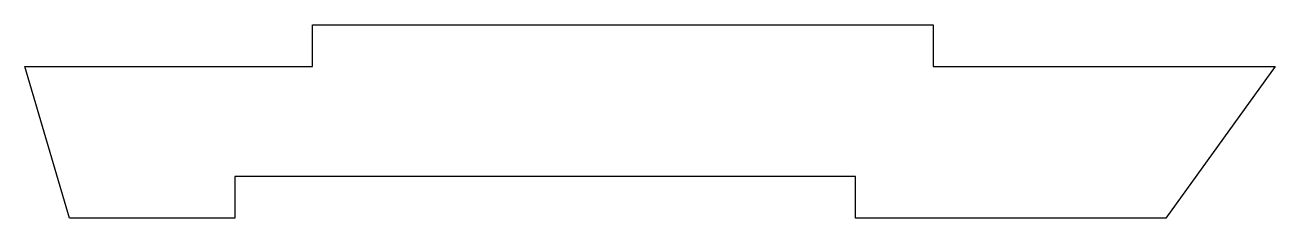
# Model space of a CAD drawing. Extents: x 229.6 to 320.2, y 137.4 to 151.4.
import ezdxf

# ---------------------------------------------------------------- set-up
doc = ezdxf.new("R2010")
doc.units = 0
doc.header["$MEASUREMENT"] = 0

msp = doc.modelspace()

# ---------------------------------------------------------------- linework, layer by layer
at = {"color": 1, "linetype": 'Continuous'}
for p, q in [((250.42173, 151.41973), (295.42173, 151.41973)), ((250.42173, 148.41973), (250.42173, 151.41973)), ((295.42173, 151.41973), (295.42173, 148.41973)), ((232.78835, 137.41973), (229.57173, 148.41973)), ((229.57173, 148.41973), (250.42173, 148.41973)), ((295.42173, 148.41973), (320.20794, 148.41973)), ((320.20794, 148.41973), (312.3012, 137.41973)), ((244.78835, 140.41973), (244.78835, 137.41973)), ((289.78835, 140.41973), (244.78835, 140.41973)), ((289.78835, 137.41973), (289.78835, 140.41973)), ((244.78835, 137.41973), (232.78835, 137.41973)), ((312.3012, 137.41973), (289.78835, 137.41973))]:
    msp.add_line(p, q, dxfattribs=at)

doc.saveas('drawing.dxf')
